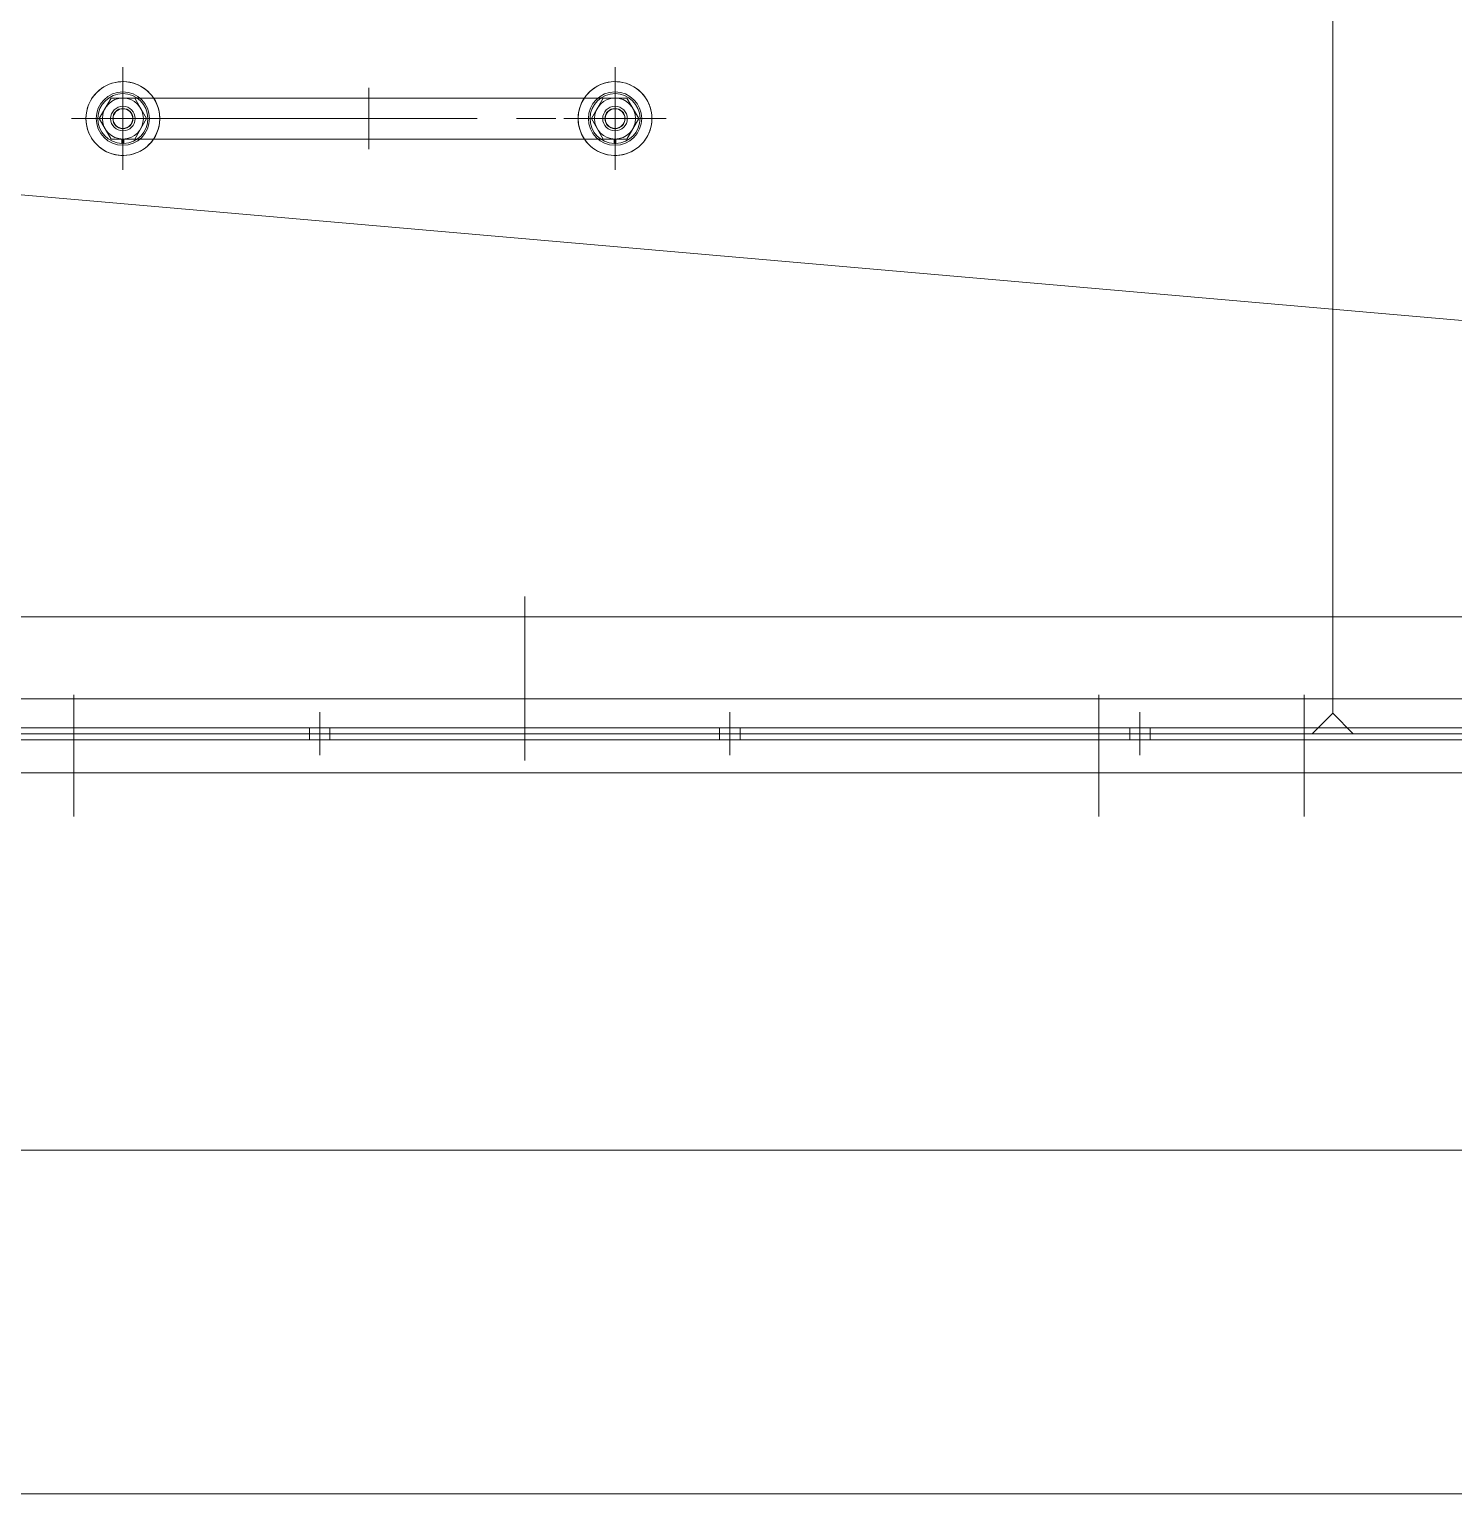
# Model space of a CAD drawing. Units: millimetres at full size. Extents: x -32787 to 32787, y -11878 to 14562.
# Drawn here: x -15864.3 to -15517, y 6404.4 to 6761.4 of the extents above; entities that cross this region are included whole.
import ezdxf

# ---------------------------------------------------------------- set-up
doc = ezdxf.new("R2010")
doc.units = ezdxf.units.MM
doc.header["$LTSCALE"] = 9.6
doc.linetypes.add('CHAIN2', pattern=[12, 9, -1, 1, -1])
for name, color, linetype, lineweight in [('0-7_01_外形線', 134, 'Continuous', 9), ('0-8_04_中心線', 4, 'CHAIN2', 9), ('0-9_03_かくれ線', 5, 'Continuous', 9), ('0-E_08_DIM', 3, 'Continuous', 9)]:
    doc.layers.add(name, color=color, linetype=linetype, lineweight=lineweight)

# ---------------------------------------------------------------- blocks, each defined once
blk = doc.blocks.new('A$C630344D5_1_1_1')
at = {"layer": '0-9_03_かくれ線'}
blk.add_line((312.606, -179.913), (1997.395, -326.787), dxfattribs=at)
blk = doc.blocks.new('U6056')
at = {"layer": '0-8_04_中心線'}
for p, q in [((0, 1.8), (0, 12.5)), ((-12.5, 0), (-1.8, 0)), ((1.8, 0), (12.5, 0)), ((0, -12.5), (0, -1.8))]:
    blk.add_line(p, q, dxfattribs=at)
at = {"layer": '0-8_04_中心線', "linetype": 'Continuous'}
for p, q in [((-0.9, 0), (0.9, 0)), ((0, -0.9), (0, 0.9))]:
    blk.add_line(p, q, dxfattribs=at)
blk = doc.blocks.new('U6055')
at = {"layer": '0-8_04_中心線'}
for p, q in [((0, 1.8), (0, 12.5)), ((-12.5, 0), (-1.8, 0)), ((1.8, 0), (12.5, 0)), ((0, -12.5), (0, -1.8))]:
    blk.add_line(p, q, dxfattribs=at)
at = {"layer": '0-8_04_中心線', "linetype": 'Continuous'}
for p, q in [((-0.9, 0), (0.9, 0)), ((0, -0.9), (0, 0.9))]:
    blk.add_line(p, q, dxfattribs=at)
blk = doc.blocks.new('U6053')
at = {"layer": '0-8_04_中心線'}
for p, q in [((0, 1), (0, 8.5)), ((-8.5, 0), (-1, 0)), ((1, 0), (8.5, 0)), ((0, -8.5), (0, -1))]:
    blk.add_line(p, q, dxfattribs=at)
at = {"layer": '0-8_04_中心線', "linetype": 'Continuous'}
for p, q in [((-0.5, 0), (0.5, 0)), ((0, -0.5), (0, 0.5))]:
    blk.add_line(p, q, dxfattribs=at)
blk = doc.blocks.new('U6054')
at = {"layer": '0-8_04_中心線'}
for p, q in [((0, 1), (0, 8.5)), ((-8.5, 0), (-1, 0)), ((1, 0), (8.5, 0)), ((0, -8.5), (0, -1))]:
    blk.add_line(p, q, dxfattribs=at)
at = {"layer": '0-8_04_中心線', "linetype": 'Continuous'}
for p, q in [((-0.5, 0), (0.5, 0)), ((0, -0.5), (0, 0.5))]:
    blk.add_line(p, q, dxfattribs=at)

msp = doc.modelspace()

# ---------------------------------------------------------------- linework, layer by layer
at = {"layer": '0-7_01_外形線'}
for p, q in [((-15841.461, 6744.671), (-15721.461, 6744.671)), ((-15841.461, 6734.671), (-15721.461, 6734.671)), ((-15476.461, 6598.171), (-16010.461, 6598.171)), ((-15473.461, 6588.196), (-16013.461, 6588.196)), ((-16888.461, 6580.196), (-14388.461, 6580.196))]:
    msp.add_line(p, q, dxfattribs=at)
for points in [[(-15721.461, 7225.196), (-15721.461, 7179.671), (-15716.461, 7174.671), (-15668.461, 7174.671), (-15663.461, 7169.671), (-15663.461, 7089.671), (-15668.461, 7084.671), (-15813.461, 7084.671), (-15818.461, 7079.671), (-15818.461, 7004.671), (-15673.461, 6939.671), (-15673.461, 6854.671), (-15668.461, 6849.671), (-15551.461, 6849.671), (-15546.461, 6844.671), (-15546.461, 6598.171)], [(-15546.461, 6598.171), (-15546.461, 7079.671), (-15551.461, 7084.671), (-15658.461, 7084.671), (-15663.461, 7089.671), (-15663.461, 7225.196)]]:
    msp.add_lwpolyline(points, dxfattribs=at)
msp.add_lwpolyline([(-16888.461, 6488.196), (-14388.461, 6488.196), (-14388.461, 6588.196), (-16888.461, 6588.196)], close=True, dxfattribs=at)
for centre, radius, start, end in [((-15841.461, 6739.671), 9, 33.74899, 326.25101), ((-15721.461, 6739.671), 9, 213.74899, 146.25101), ((-15841.461, 6739.671), 5, 90, 270), ((-15721.461, 6739.671), 5, 270, 90)]:
    msp.add_arc(centre, radius, start, end, dxfattribs=at)
at = {"layer": '0-8_04_中心線'}
for p, q in [((-15781.461, 6747.171), (-15781.461, 6732.171)), ((-15841.461, 6739.671), (-15721.461, 6739.671)), ((-15743.461, 6623.171), (-15743.461, 6583.196)), ((-15853.461, 6569.543), (-15853.461, 6599.158)), ((-15603.461, 6569.543), (-15603.461, 6599.158)), ((-15553.461, 6569.543), (-15553.461, 6599.158)), ((-15793.461, 6594.946), (-15793.461, 6584.446)), ((-15693.461, 6594.946), (-15693.461, 6584.446)), ((-15593.461, 6594.946), (-15593.461, 6584.446))]:
    msp.add_line(p, q, dxfattribs=at)
at = {"layer": '0-9_03_かくれ線'}
for p, q in [((-15841.686, 6734.671), (-15841.686, 6733.575)), ((-15841.236, 6734.671), (-15841.236, 6733.575)), ((-15721.686, 6734.671), (-15721.686, 6733.575)), ((-15721.236, 6734.671), (-15721.236, 6733.575)), ((-15476.461, 6618.171), (-16010.461, 6618.171)), ((-15473.461, 6591.171), (-16013.461, 6591.171)), ((-15795.961, 6591.196), (-15795.961, 6588.196)), ((-15790.961, 6591.196), (-15790.961, 6588.196)), ((-15695.961, 6591.196), (-15695.961, 6588.196)), ((-15690.961, 6591.196), (-15690.961, 6588.196)), ((-15595.961, 6591.196), (-15595.961, 6588.196)), ((-15590.961, 6591.196), (-15590.961, 6588.196)), ((-15473.461, 6589.671), (-16013.461, 6589.671))]:
    msp.add_line(p, q, dxfattribs=at)
for points in [[(-15844.348, 6744.671), (-15847.235, 6739.671), (-15844.348, 6734.671), (-15838.574, 6734.671), (-15835.688, 6739.671), (-15838.574, 6744.671)], [(-15724.348, 6744.671), (-15727.235, 6739.671), (-15724.348, 6734.671), (-15718.574, 6734.671), (-15715.688, 6739.671), (-15718.574, 6744.671)]]:
    msp.add_lwpolyline(points, close=True, dxfattribs=at)
for points in [[(-15546.461, 6598.171), (-15546.461, 6594.671), (-15551.461, 6589.671), (-16011.461, 6589.671), (-16013.461, 6591.671)], [(-15546.461, 6598.171), (-15546.461, 6594.671), (-15541.461, 6589.671), (-14995.461, 6589.671), (-14990.461, 6594.671), (-14990.461, 6598.171)]]:
    msp.add_lwpolyline(points, dxfattribs=at)
for centre, radius in [((-15841.461, 6739.671), 9), ((-15721.461, 6739.671), 9), ((-15841.461, 6739.671), 6.5), ((-15841.461, 6739.671), 5), ((-15721.461, 6739.671), 6.5), ((-15721.461, 6739.671), 5), ((-15841.461, 6739.671), 3), ((-15841.461, 6739.671), 3), ((-15841.461, 6739.671), 2.458), ((-15841.461, 6739.671), 2.4), ((-15721.461, 6739.671), 3), ((-15721.461, 6739.671), 3), ((-15721.461, 6739.671), 2.458), ((-15721.461, 6739.671), 2.4)]:
    msp.add_circle(centre, radius, dxfattribs=at)
for centre, radius, start, end in [((-15841.461, 6739.671), 6.1, 272.11385, 267.88615), ((-15841.461, 6739.671), 5, 270, 90), ((-15841.461, 6739.671), 9, 326.25101, 33.74899), ((-15721.461, 6739.671), 9, 146.25101, 213.74899), ((-15721.461, 6739.671), 6.1, 272.11385, 267.88615), ((-15721.461, 6739.671), 5, 90, 270)]:
    msp.add_arc(centre, radius, start, end, dxfattribs=at)
at = {"layer": '0-E_08_DIM'}
msp.add_line((-15988.461, 6404.419), (-14418.461, 6404.419), dxfattribs=at)

# ---------------------------------------------------------------- block references
at = {"layer": '0-8_04_中心線'}
for name, p in [('U6055', (-15841.461, 6739.671)), ('U6056', (-15721.461, 6739.671))]:
    msp.add_blockref(name, p, dxfattribs=at)
at = {"layer": '0-8_04_中心線', "rotation": 90}
for name, p in [('U6053', (-15841.461, 6739.671)), ('U6054', (-15721.461, 6739.671))]:
    msp.add_blockref(name, p, dxfattribs=at)
at = {"layer": '0-9_03_かくれ線'}
msp.add_blockref('A$C630344D5_1_1_1', (-16488.461, 6927.996), dxfattribs=at)

doc.saveas('drawing.dxf')
